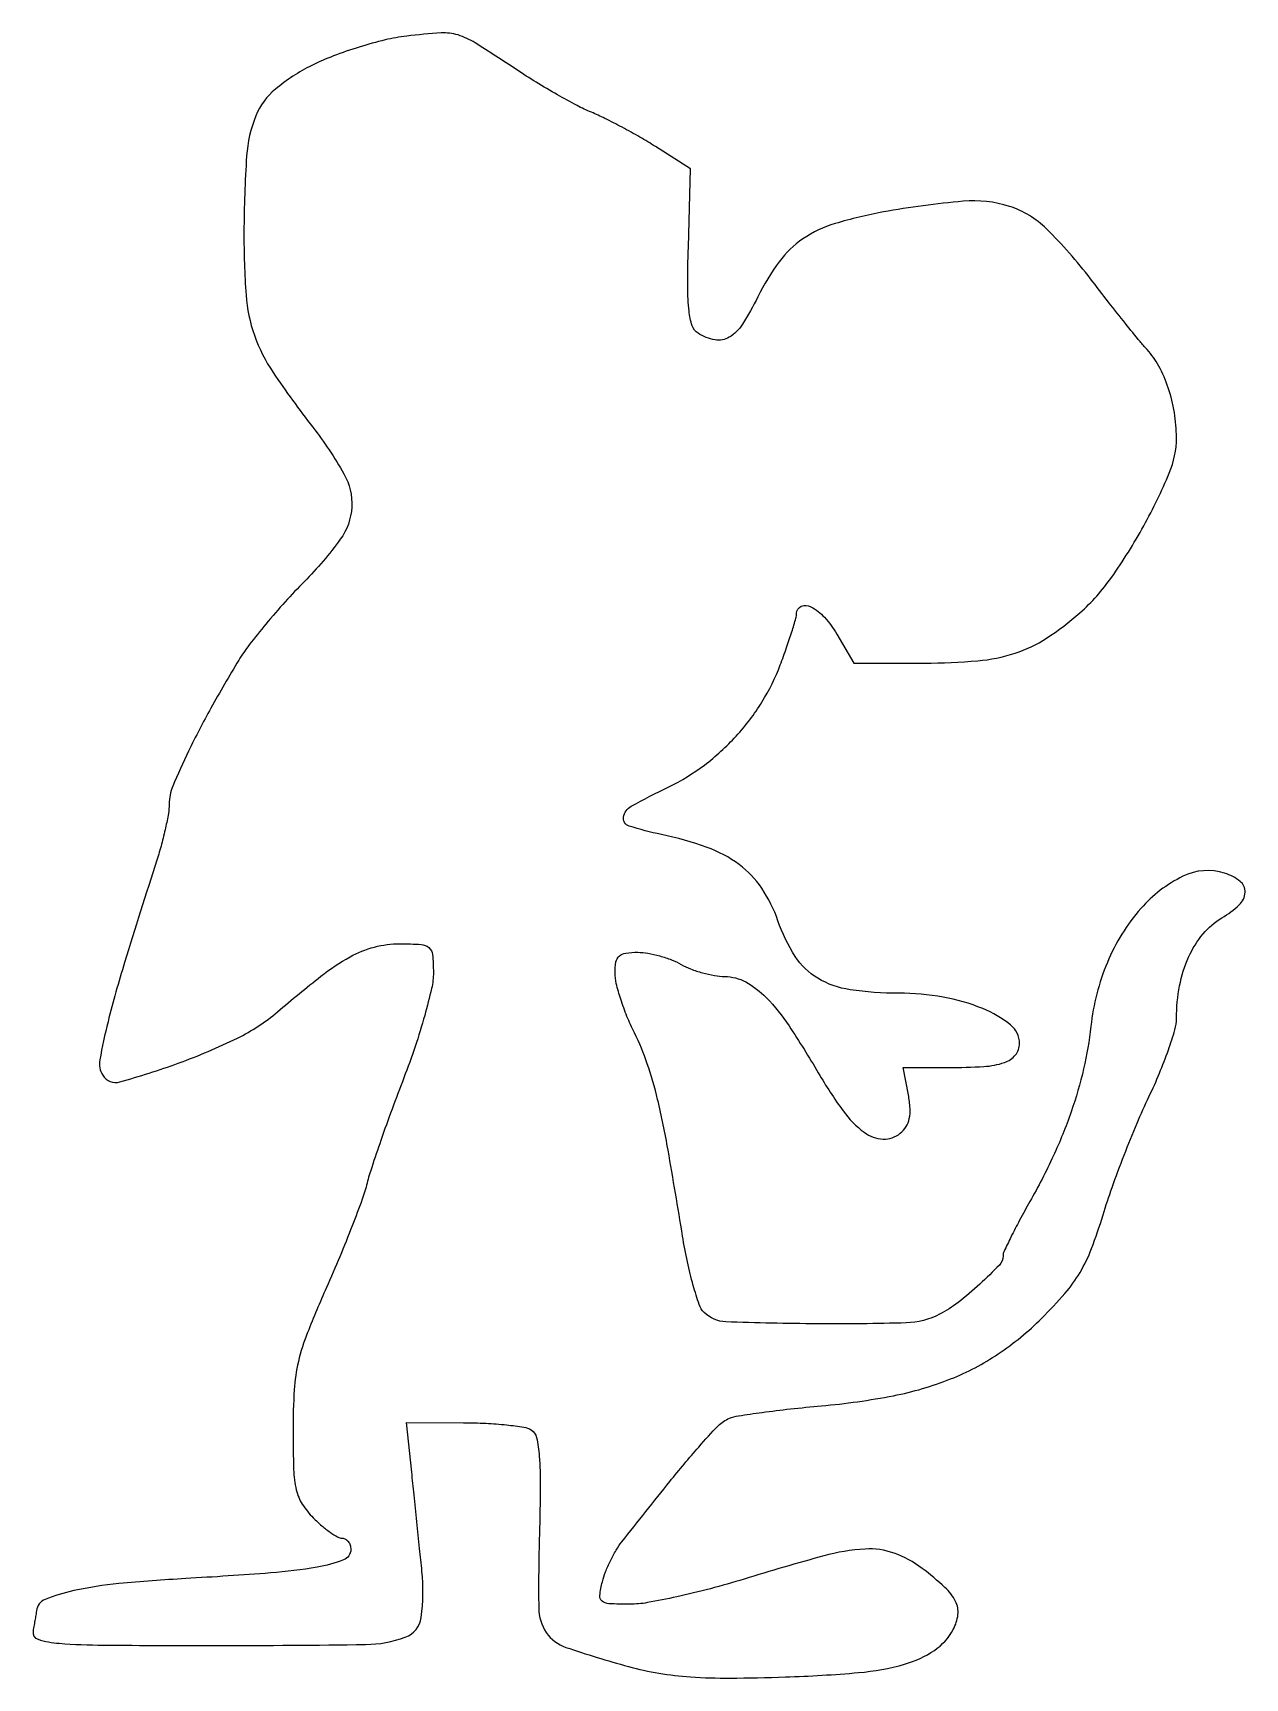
# Model space of a CAD drawing. Extents: x 0 to 147, y 0 to 199.
import ezdxf

# ---------------------------------------------------------------- set-up
doc = ezdxf.new("R2010")
doc.units = 0

msp = doc.modelspace()

# ---------------------------------------------------------------- linework, layer by layer
msp.add_lwpolyline([(45.769287, 198.941489, 0.029544), (43.158723, 198.477177, 0.01623), (40.027243, 197.618787, 0.01613), (36.895319, 196.538117, 0.02477), (34.269287, 195.384111, 0.057043), (29.870873, 192.517867, 0.123797), (27.501446, 189.288224, 0.080512), (26.38233, 184.419547, 0.014944), (26.056442, 175.210162, 0.019442), (26.311933, 167.562315, 0.06683), (27.324378, 162.710852, 0.063792), (29.605822, 158.18155, 0.016656), (34.395652, 151.575209, -0.036435), (38.167671, 145.914743, -0.143348), (39.114249, 141.875856, -0.144905), (37.729193, 137.989462, -0.037516), (33.374541, 132.873218, 0.011395), (31.050294, 130.414866, 0.009808), (28.718535, 127.729105, 0.009919), (26.698624, 125.208189, 0.02793), (25.42389, 123.344221, 0.00931), (22.050624, 117.525253, 0.014145), (19.359458, 112.336412, 0.013182), (17.434191, 108.068844, 0.099688), (17, 105.91273, -0.042428), (16.904208, 104.785874, -0.011664), (16.562544, 103.037016, -0.011699), (16.080853, 101.065731, -0.011969), (15.510786, 99.134214, 0.002809), (11.601858, 86.731446, 0.013307), (9.592913, 79.558693, 0.017429), (8.599538, 74.934744, 0.18464), (8.954349, 73.073865, 0.334494), (11.037151, 72.262109, 0.018515), (18.107098, 74.534477, 0.026652), (25.271632, 77.574593, 0.063086), (30.109703, 80.748488, -0.010276), (35.386384, 85.068625, -0.039601), (38.912779, 87.411107, -0.062221), (41.855505, 88.596374, -0.064744), (44.959507, 89, -0.015451), (47.511225, 88.921126, -0.164131), (48.460622, 88.53402, -0.193927), (48.899995, 87.68003, -0.023023), (49, 85.509332, -0.056517), (48.782647, 83.592578, -0.011928), (47.949174, 80.324118, -0.012351), (46.792139, 76.560264, -0.011436), (45.422719, 72.759332, 0.004074), (43.988995, 68.956443, 0.00426), (42.639096, 65.186732, 0.004094), (41.527628, 61.911447, 0.018757), (40.969973, 59.982733, -0.026202), (40.383782, 58.062877, -0.005694), (39.162795, 54.820236, -0.005921), (37.660889, 51.096219, -0.005639), (36.047254, 47.347414, 0.009836), (33.75997, 41.908321, 0.037095), (32.653342, 38.383996, 0.042144), (32.150822, 34.963118, 0.015406), (32, 30.069226, 0.00819), (32.078041, 25.305434, 0.04866), (32.400399, 22.839817, 0.084455), (33.115665, 21.127833, 0.055339), (34.454545, 19.454545, 0.01959), (35.470946, 18.514816, 0.023867), (36.49517, 17.721023, 0.023416), (37.40215, 17.146343, 0.130216), (37.954545, 17, -0.1306), (38.353232, 16.894056, -0.100652), (38.692898, 16.596094, -0.088451), (38.921352, 16.150372, -0.074435), (39, 15.625, -0.313619), (38.120641, 14.360939, -0.045278), (34.917397, 13.492717, -0.024675), (29.272728, 12.784287, -0.004766), (19, 12.105501, 0.009706), (10.921438, 11.491482, 0.029191), (5.459418, 10.645658, 0.041054), (1.969343, 9.588714, 0.278923), (0.923489, 8.214816, -0.011801), (0.872887, 7.828468, -0.002899), (0.771045, 7.195915, -0.002967), (0.645835, 6.472416, -0.002961), (0.511973, 5.75, 0.383507), (1.115687, 4.750284, 0.054386), (3.685521, 4.265523, 0.017961), (9.036239, 4.041401, 0.001486), (22.966039, 4, 0.003371), (40.794516, 4.120207, 0.08431), (45.596253, 5.002442, 0.278394), (47.531446, 7.40617, 0.059515), (47.620372, 12.997502, 0.000001), (47.337972, 15.729845, 0.000001), (47.000053, 18.999266, 0.000001), (46.662151, 22.26845, 0.000001), (46.379809, 25), (45.759618, 31), (52.629809, 30.984687, -0.011329), (55.358503, 30.916769, -0.014322), (57.875023, 30.724681, -0.012393), (59.953548, 30.453768, -0.102998), (60.838356, 30.121063, -0.201235), (61.494095, 29.180232, -0.033215), (61.821018, 26.943343, -0.021682), (61.947012, 23.381678, -0.00515), (61.838356, 17.443793, 0.009843), (61.758815, 8.518385, 0.146767), (62.677317, 5.572364, 0.164929), (65.042124, 3.773873, 0.013276), (72.629964, 1.453783, 0.02651), (76.307842, 0.642223, 0.024393), (80.154612, 0.196343, 0.018246), (84.919567, 0.052728, 0.006763), (91.629964, 0.186164, 0.013219), (100.501517, 0.717725, 0.047371), (106.080679, 1.738464, 0.079364), (109.67863, 3.406105, 0.122351), (111.96677, 5.937908, 0.09411), (112.533528, 7.746162, 0.147713), (112.248485, 9.3375, 0.090495), (110.95419, 11.03637, 0.02126), (108.202101, 13.339124, 0.078366), (104.805234, 15.185212, 0.100649), (101.292359, 15.68305, 0.05186), (96.28468, 14.85708, 0.008051), (86.627011, 12.046504, -0.010191), (82.554829, 10.880294, -0.010538), (78.483496, 9.89491, -0.010305), (74.926435, 9.189477, -0.04382), (72.768603, 9, -0.01158), (70.263306, 9.058029, -0.16175), (69.432233, 9.377544, -0.256493), (69.157802, 10.062893, -0.031164), (69.464502, 11.714589, -0.032002), (69.846841, 12.908639, -0.019892), (70.438328, 14.256063, -0.019934), (71.13087, 15.544217, -0.033742), (71.82291, 16.55444, -0.002186), (77.644486, 23.865785, -0.009921), (81.138675, 28.042509, -0.013553), (83.510286, 30.621151, -0.105538), (84.860226, 31.524608, -0.056578), (85.948119, 31.821551, -0.004852), (88.808941, 32.235569, -0.006361), (92.241951, 32.654033, -0.004889), (96, 33.026531, 0.025667), (104.73505, 34.26055, 0.046671), (111.64777, 36.285363, 0.053297), (117.422335, 39.326304, 0.047586), (122.667236, 43.6226, 0.019531), (125.490457, 46.651076, 0.043852), (127.324006, 49.199776, 0.042764), (128.711719, 52.068846, 0.01775), (130.106401, 56.146811, -0.012008), (131.199486, 59.466944, -0.007044), (132.658182, 63.387963, -0.007042), (134.228347, 67.270304, -0.011899), (135.666527, 70.471788, 0.012745), (136.943063, 73.326348, 0.01426), (138.02243, 76.138276, 0.01364), (138.804579, 78.574016, 0.070423), (139.005577, 79.971788, -0.046209), (139.379996, 83.919679, -0.059569), (140.476241, 87.390787, -0.066681), (142.220592, 90.18505, -0.086847), (144.510779, 92.138861, 0.056554), (146.599901, 93.713984, 0.190213), (147.309524, 95.237738, 0.24645), (146.713319, 96.560829, 0.089445), (144.835447, 97.552227, 0.192993), (139.787307, 97.178149, 0.099751), (134.68382, 93.265252, 0.080855), (130.627979, 86.745216, 0.071734), (128.634623, 79, -0.029978), (127.75812, 73.851115, -0.026587), (126.246652, 68.628562, -0.024964), (124.081845, 63.283108, -0.020065), (121.245272, 57.765149, 0.005752), (120.001971, 55.507863, 0.00818), (118.953299, 53.471668, 0.005025), (118.121251, 51.745574, 0.110225), (118, 51.20224, -0.194229), (117.550122, 50.087817, -0.014735), (115.179355, 47.770644, -0.021199), (112.544435, 45.541779, -0.046313), (110.315741, 44.122186, -0.111619), (106.279142, 43.081673, -0.009442), (95.476653, 42.962015, -0.006959), (84.423319, 43.202179, -0.189666), (81.798017, 44.34484, -0.113531), (81.204152, 45.293533, -0.014313), (80.473796, 47.616774, -0.016214), (79.765013, 50.469372, -0.012812), (79.178529, 53.59484, 0.003434), (77.428372, 63.994047, 0.014744), (76.161586, 70.145651, 0.024333), (74.913106, 74.467327, 0.03295), (73.346559, 78.216756, -0.018993), (72.448352, 80.208481, -0.018166), (71.689302, 82.292106, -0.01845), (71.154889, 84.178051, -0.059879), (71, 85.466756, -0.044361), (71.117933, 86.793386, -0.16551), (71.517894, 87.516253, -0.152665), (72.298606, 87.878459, -0.036086), (73.75, 87.964565, -0.040678), (74.984475, 87.847936, -0.02414), (76.426563, 87.519732, -0.024057), (77.842674, 87.050208, -0.037782), (79, 86.5, 0.03833), (80.160671, 85.949757, 0.024094), (81.587464, 85.480268, 0.024146), (83.044863, 85.152174, 0.040143), (84.297749, 85.035435, -0.122733), (86.837572, 84.368184, -0.075065), (89.315262, 82.480703, -0.046287), (92.076673, 79.04793, -0.013936), (95.622441, 73.355157, 0.024079), (98.623266, 68.748171, 0.077668), (101.187849, 66.15838, 0.146852), (103.458287, 65.345922, 0.188369), (105.546808, 66.038847, 0.081249), (106.251749, 66.849224, 0.086479), (106.642981, 67.825178, 0.068016), (106.733495, 69.064501, 0.030641), (106.531109, 70.685869), (105.909374, 74), (111.372899, 74, 0.015168), (115.680625, 74.130712, 0.066596), (118.171993, 74.619326, 0.138774), (119.497854, 75.531167, 0.174892), (120, 76.922848, 0.230113), (118.911221, 79.163327, 0.068186), (115.530654, 81.143754, 0.055259), (110.752863, 82.535054, 0.04313), (105.363845, 83.003738, -0.035973), (99.460099, 83.432266, -0.099291), (95.550629, 84.82534, -0.115646), (92.829028, 87.467069, -0.058925), (90.734425, 91.777791, 0.063555), (88.772565, 95.722331, 0.086443), (86.036881, 98.595275, 0.073625), (82.141961, 100.674899, 0.034184), (76.612079, 102.235724, -0.023754), (72.704384, 103.251245, -0.37254), (72.031065, 104.335244, -0.231676), (72.95697, 105.652361, -0.01298), (77.529203, 108.014137, 0.049417), (81.833827, 110.650921, 0.04556), (85.666881, 114.146664, 0.04564), (88.797258, 118.272019, 0.050011), (91.017532, 122.776405, 0.00551), (91.776835, 124.876039, 0.007335), (92.41765, 126.801286, 0.005372), (92.911569, 128.421488, 0.07141), (93, 129.037513, -0.304467), (93.561992, 129.874869, -0.220774), (94.718055, 129.821676, -0.0894), (96.365003, 128.54642, -0.050178), (97.867499, 126.5), (99.932549, 123), (108.498393, 123, 0.021642), (114.930926, 123.27855, 0.056698), (119.455047, 124.194824, 0.065665), (123.262761, 126.007208, 0.037765), (127.311656, 129.090838, 0.057762), (131.129779, 133.365695, 0.027532), (135.042855, 139.626939, 0.026229), (138.129706, 145.999612, 0.09999), (139, 150.308009, 0.041115), (138.749989, 153.343237, 0.039628), (138.006343, 156.335561, 0.041862), (136.867024, 158.982402, 0.067228), (135.432525, 160.973169, -0.019003), (134.584848, 161.938382, -0.002349), (132.828185, 164.119787, -0.002772), (130.767392, 166.733198, -0.002289), (128.599038, 169.540999, 0.034795), (123.263957, 175.59228, 0.117184), (118.783117, 178.310913, 0.100724), (113.173537, 178.937707, 0.022058), (103.5, 177.637547, 0.028895), (97.656649, 176.235517, 0.075461), (93.766065, 174.385364, 0.08545), (90.882742, 171.617248, 0.045021), (88.300203, 167.360397, -0.027443), (86.444682, 164.044775, -0.115169), (84.826539, 162.455524, -0.184526), (83.111192, 162.139631, -0.095603), (81.052796, 162.946208, -0.17542), (80.345159, 163.859112, -0.050105), (79.962175, 165.63876, -0.028641), (79.805124, 168.51354, -0.006602), (79.882291, 173.368168), (80.158988, 182.874546), (75.899204, 185.56363, 0.010455), (74.012228, 186.700358, 0.007522), (71.861084, 187.893009, 0.007601), (69.779275, 188.966236, 0.016254), (68.134238, 189.717272, -0.022364), (66.408701, 190.530673, -0.008017), (64.024122, 191.837259, -0.007935), (61.451941, 193.355278, -0.009311), (59.064527, 194.877635, 0.005477), (54.053624, 198.127205, 0.067031), (51.983189, 199.078015, 0.090263), (49.933649, 199.318093, 0.01338)], format="xyb", close=True)

doc.saveas('drawing.dxf')
